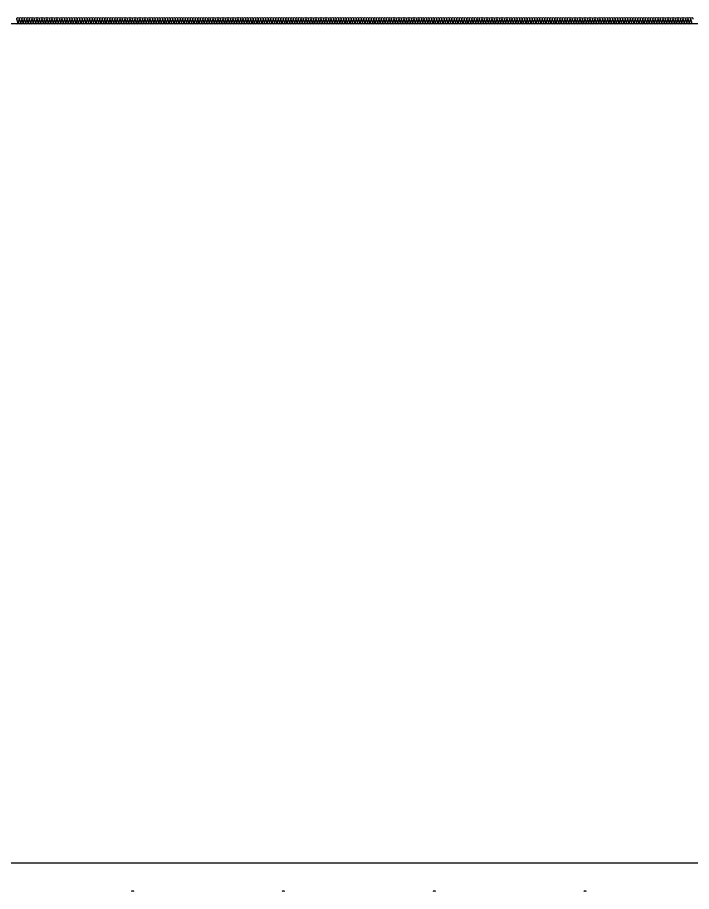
# Model space of a CAD drawing. Header units: millimetres. Extents: x 19868 to 801382, y -4805 to 85279.
# Drawn here: x 338263 to 343626, y 59952 to 66899 of the extents above; entities that cross this region are included whole.
import ezdxf

# ---------------------------------------------------------------- set-up
doc = ezdxf.new("R2010")
doc.units = ezdxf.units.MM
doc.header["$LTSCALE"] = 250
doc.linetypes.add('A2', pattern=[8, 2, -2, 2, -2])
for name, color, linetype in [('A-FIN', 6, 'Continuous'), ('C-1', 252, 'Continuous'), ('ISL', 251, 'Continuous')]:
    doc.layers.add(name, color=color, linetype=linetype)

msp = doc.modelspace()

# ---------------------------------------------------------------- linework, layer by layer
at = {"layer": 'A-FIN'}
msp.add_line((332488.2, 60178.9), (365288.2, 60178.9), dxfattribs=at)
at = {"layer": 'C-1', "linetype": 'A2'}
for p, q in [((339186.9, 59953.8), (339171.7, 59953.8)), ((340386.9, 59953.8), (340371.7, 59953.8)), ((341586.9, 59953.8), (341571.7, 59953.8)), ((342786.9, 59953.8), (342771.7, 59953.8))]:
    msp.add_line(p, q, dxfattribs=at)
for centre, start, end in [((339171.7, 59952.2), 90, 203.42869), ((339186.9, 59952.2), 336.57131, 90), ((340371.7, 59952.2), 90, 203.42869), ((340386.9, 59952.2), 336.57131, 90), ((341571.7, 59952.2), 90, 203.42869), ((341586.9, 59952.2), 336.57131, 90), ((342771.7, 59952.2), 90, 203.42869), ((342786.9, 59952.2), 336.57131, 90)]:
    msp.add_arc(centre, 1.62, start, end, dxfattribs=at)
at = {"layer": 'ISL'}
msp.add_lwpolyline([(365288.2, 60278.9), (365238.2, 60278.9), (365238.2, 65928.9), (364438.2, 65928.9), (364438.2, 66848.9), (349438.2, 66848.9), (349438.2, 65728.9), (348338.2, 65728.9), (348338.2, 66848.9), (333338.2, 66848.9), (333338.2, 65928.9), (332538.2, 65928.9), (332538.2, 60278.9), (332488.2, 60278.9)], dxfattribs=at)
msp.add_lwpolyline([(338258.2, 66848.9, 0.509267), (338267, 66861.1), (338259.4, 66886.8, -1.372593), (338277, 66886.8), (338269.4, 66861.1, 0.509267), (338278.2, 66848.9, 0.509267), (338287, 66861.1), (338279.4, 66886.8, -1.372593), (338297, 66886.8), (338289.4, 66861.1, 0.509267), (338298.2, 66848.9, 0.509267), (338307, 66861.1), (338299.4, 66886.8, -1.372593), (338317, 66886.8), (338309.4, 66861.1, 0.509267), (338318.2, 66848.9, 0.509267), (338327, 66861.1), (338319.4, 66886.8, -1.372593), (338337, 66886.8), (338329.4, 66861.1, 0.509267), (338338.2, 66848.9, 0.509267), (338347, 66861.1), (338339.4, 66886.8, -1.372593), (338357, 66886.8), (338349.4, 66861.1, 0.509267), (338358.2, 66848.9, 0.509267), (338367, 66861.1), (338359.4, 66886.8, -1.372593), (338377, 66886.8), (338369.4, 66861.1, 0.509267), (338378.2, 66848.9, 0.509267), (338387, 66861.1), (338379.4, 66886.8, -1.372593), (338397, 66886.8), (338389.4, 66861.1, 0.509267), (338398.2, 66848.9, 0.509267), (338407, 66861.1), (338399.4, 66886.8, -1.372593), (338417, 66886.8), (338409.4, 66861.1, 0.509267), (338418.2, 66848.9, 0.509267), (338427, 66861.1), (338419.4, 66886.8, -1.372593), (338437, 66886.8), (338429.4, 66861.1, 0.509267), (338438.2, 66848.9, 0.509267), (338447, 66861.1), (338439.4, 66886.8, -1.372593), (338457, 66886.8), (338449.4, 66861.1, 0.509267), (338458.2, 66848.9, 0.509267), (338467, 66861.1), (338459.4, 66886.8, -1.372593), (338477, 66886.8), (338469.4, 66861.1, 0.509267), (338478.2, 66848.9, 0.509267), (338487, 66861.1), (338479.4, 66886.8, -1.372593), (338497, 66886.8), (338489.4, 66861.1, 0.509267), (338498.2, 66848.9, 0.509267), (338507, 66861.1), (338499.4, 66886.8, -1.372593), (338517, 66886.8), (338509.4, 66861.1, 0.509267), (338518.2, 66848.9, 0.509267), (338527, 66861.1), (338519.4, 66886.8, -1.372593), (338537, 66886.8), (338529.4, 66861.1, 0.509267), (338538.2, 66848.9, 0.509267), (338547, 66861.1), (338539.4, 66886.8, -1.372593), (338557, 66886.8), (338549.4, 66861.1, 0.509267), (338558.2, 66848.9, 0.509267), (338567, 66861.1), (338559.4, 66886.8, -1.372593), (338577, 66886.8), (338569.4, 66861.1, 0.509267), (338578.2, 66848.9, 0.509267), (338587, 66861.1), (338579.4, 66886.8, -1.372593), (338597, 66886.8), (338589.4, 66861.1, 0.509267), (338598.2, 66848.9, 0.509267), (338607, 66861.1), (338599.4, 66886.8, -1.372593), (338617, 66886.8), (338609.4, 66861.1, 0.509267), (338618.2, 66848.9, 0.509267), (338627, 66861.1), (338619.4, 66886.8, -1.372593), (338637, 66886.8), (338629.4, 66861.1, 0.509267), (338638.2, 66848.9, 0.509267), (338647, 66861.1), (338639.4, 66886.8, -1.372593), (338657, 66886.8), (338649.4, 66861.1, 0.509267), (338658.2, 66848.9, 0.509267), (338667, 66861.1), (338659.4, 66886.8, -1.372593), (338677, 66886.8), (338669.4, 66861.1, 0.509267), (338678.2, 66848.9, 0.509267), (338687, 66861.1), (338679.4, 66886.8, -1.372593), (338697, 66886.8), (338689.4, 66861.1, 0.509267), (338698.2, 66848.9, 0.509267), (338707, 66861.1), (338699.4, 66886.8, -1.372593), (338717, 66886.8), (338709.4, 66861.1, 0.509267), (338718.2, 66848.9, 0.509267), (338727, 66861.1), (338719.4, 66886.8, -1.372593), (338737, 66886.8), (338729.4, 66861.1, 0.509267), (338738.2, 66848.9, 0.509267), (338747, 66861.1), (338739.4, 66886.8, -1.372593), (338757, 66886.8), (338749.4, 66861.1, 0.509267), (338758.2, 66848.9, 0.509267), (338767, 66861.1), (338759.4, 66886.8, -1.372593), (338777, 66886.8), (338769.4, 66861.1, 0.509267), (338778.2, 66848.9, 0.509267), (338787, 66861.1), (338779.4, 66886.8, -1.372593), (338797, 66886.8), (338789.4, 66861.1, 0.509267), (338798.2, 66848.9, 0.509267), (338807, 66861.1), (338799.4, 66886.8, -1.372593), (338817, 66886.8), (338809.4, 66861.1, 0.509267), (338818.2, 66848.9, 0.509267), (338827, 66861.1), (338819.4, 66886.8, -1.372593), (338837, 66886.8), (338829.4, 66861.1, 0.509267), (338838.2, 66848.9, 0.509267), (338847, 66861.1), (338839.4, 66886.8, -1.372593), (338857, 66886.8), (338849.4, 66861.1, 0.509267), (338858.2, 66848.9, 0.509267), (338867, 66861.1), (338859.4, 66886.8, -1.372593), (338877, 66886.8), (338869.4, 66861.1, 0.509267), (338878.2, 66848.9, 0.509267), (338887, 66861.1), (338879.4, 66886.8, -1.372593), (338897, 66886.8), (338889.4, 66861.1, 0.509267), (338898.2, 66848.9, 0.509267), (338907, 66861.1), (338899.4, 66886.8, -1.372593), (338917, 66886.8), (338909.4, 66861.1, 0.509267), (338918.2, 66848.9, 0.509267), (338927, 66861.1), (338919.4, 66886.8, -1.372593), (338937, 66886.8), (338929.4, 66861.1, 0.509267), (338938.2, 66848.9, 0.509267), (338947, 66861.1), (338939.4, 66886.8, -1.372593), (338957, 66886.8), (338949.4, 66861.1, 0.509267), (338958.2, 66848.9, 0.509267), (338967, 66861.1), (338959.4, 66886.8, -1.372593), (338977, 66886.8), (338969.4, 66861.1, 0.509267), (338978.2, 66848.9, 0.509267), (338987, 66861.1), (338979.4, 66886.8, -1.372593), (338997, 66886.8), (338989.4, 66861.1, 0.509267), (338998.2, 66848.9, 0.509267), (339007, 66861.1), (338999.4, 66886.8, -1.372593), (339017, 66886.8), (339009.4, 66861.1, 0.509267), (339018.2, 66848.9, 0.509267), (339027, 66861.1), (339019.4, 66886.8, -1.372593), (339037, 66886.8), (339029.4, 66861.1, 0.509267), (339038.2, 66848.9, 0.509267), (339047, 66861.1), (339039.4, 66886.8, -1.372593), (339057, 66886.8), (339049.4, 66861.1, 0.509267), (339058.2, 66848.9, 0.509267), (339067, 66861.1), (339059.4, 66886.8, -1.372593), (339077, 66886.8), (339069.4, 66861.1, 0.509267), (339078.2, 66848.9, 0.509267), (339087, 66861.1), (339079.4, 66886.8, -1.372593), (339097, 66886.8), (339089.4, 66861.1, 0.509267), (339098.2, 66848.9, 0.509267), (339107, 66861.1), (339099.4, 66886.8, -1.372593), (339117, 66886.8), (339109.4, 66861.1, 0.509267), (339118.2, 66848.9, 0.509267), (339127, 66861.1), (339119.4, 66886.8, -1.372593), (339137, 66886.8), (339129.4, 66861.1, 0.509267), (339138.2, 66848.9, 0.509267), (339147, 66861.1), (339139.4, 66886.8, -1.372593), (339157, 66886.8), (339149.4, 66861.1, 0.509267), (339158.2, 66848.9, 0.509267), (339167, 66861.1), (339159.4, 66886.8, -1.372593), (339177, 66886.8), (339169.4, 66861.1, 0.509267), (339178.2, 66848.9, 0.509267), (339187, 66861.1), (339179.4, 66886.8, -1.372593), (339197, 66886.8), (339189.4, 66861.1, 0.509267), (339198.2, 66848.9, 0.509267), (339207, 66861.1), (339199.4, 66886.8, -1.372593), (339217, 66886.8), (339209.4, 66861.1, 0.509267), (339218.2, 66848.9, 0.509267), (339227, 66861.1), (339219.4, 66886.8, -1.372593), (339237, 66886.8), (339229.4, 66861.1, 0.509267), (339238.2, 66848.9, 0.509267), (339247, 66861.1), (339239.4, 66886.8, -1.372593), (339257, 66886.8), (339249.4, 66861.1, 0.509267), (339258.2, 66848.9, 0.509267), (339267, 66861.1), (339259.4, 66886.8, -1.372593), (339277, 66886.8), (339269.4, 66861.1, 0.509267), (339278.2, 66848.9, 0.509267), (339287, 66861.1), (339279.4, 66886.8, -1.372593), (339297, 66886.8), (339289.4, 66861.1, 0.509267), (339298.2, 66848.9, 0.509267), (339307, 66861.1), (339299.4, 66886.8, -1.372593), (339317, 66886.8), (339309.4, 66861.1, 0.509267), (339318.2, 66848.9, 0.509267), (339327, 66861.1), (339319.4, 66886.8, -1.372593), (339337, 66886.8), (339329.4, 66861.1, 0.509267), (339338.2, 66848.9, 0.509267), (339347, 66861.1), (339339.4, 66886.8, -1.372593), (339357, 66886.8), (339349.4, 66861.1, 0.509267), (339358.2, 66848.9, 0.509267), (339367, 66861.1), (339359.4, 66886.8, -1.372593), (339377, 66886.8), (339369.4, 66861.1, 0.509267), (339378.2, 66848.9, 0.509267), (339387, 66861.1), (339379.4, 66886.8, -1.372593), (339397, 66886.8), (339389.4, 66861.1, 0.509267), (339398.2, 66848.9, 0.509267), (339407, 66861.1), (339399.4, 66886.8, -1.372593), (339417, 66886.8), (339409.4, 66861.1, 0.509267), (339418.2, 66848.9, 0.509267), (339427, 66861.1), (339419.4, 66886.8, -1.372593), (339437, 66886.8), (339429.4, 66861.1, 0.509267), (339438.2, 66848.9, 0.509267), (339447, 66861.1), (339439.4, 66886.8, -1.372593), (339457, 66886.8), (339449.4, 66861.1, 0.509267), (339458.2, 66848.9, 0.509267), (339467, 66861.1), (339459.4, 66886.8, -1.372593), (339477, 66886.8), (339469.4, 66861.1, 0.509267), (339478.2, 66848.9, 0.509267), (339487, 66861.1), (339479.4, 66886.8, -1.372593), (339497, 66886.8), (339489.4, 66861.1, 0.509267), (339498.2, 66848.9, 0.509267), (339507, 66861.1), (339499.4, 66886.8, -1.372593), (339517, 66886.8), (339509.4, 66861.1, 0.509267), (339518.2, 66848.9, 0.509267), (339527, 66861.1), (339519.4, 66886.8, -1.372593), (339537, 66886.8), (339529.4, 66861.1, 0.509267), (339538.2, 66848.9, 0.509267), (339547, 66861.1), (339539.4, 66886.8, -1.372593), (339557, 66886.8), (339549.4, 66861.1, 0.509267), (339558.2, 66848.9, 0.509267), (339567, 66861.1), (339559.4, 66886.8, -1.372593), (339577, 66886.8), (339569.4, 66861.1, 0.509267), (339578.2, 66848.9, 0.509267), (339587, 66861.1), (339579.4, 66886.8, -1.372593), (339597, 66886.8), (339589.4, 66861.1, 0.509267), (339598.2, 66848.9, 0.509267), (339607, 66861.1), (339599.4, 66886.8, -1.372593), (339617, 66886.8), (339609.4, 66861.1, 0.509267), (339618.2, 66848.9, 0.509267), (339627, 66861.1), (339619.4, 66886.8, -1.372593), (339637, 66886.8), (339629.4, 66861.1, 0.509267), (339638.2, 66848.9, 0.509267), (339647, 66861.1), (339639.4, 66886.8, -1.372593), (339657, 66886.8), (339649.4, 66861.1, 0.509267), (339658.2, 66848.9, 0.509267), (339667, 66861.1), (339659.4, 66886.8, -1.372593), (339677, 66886.8), (339669.4, 66861.1, 0.509267), (339678.2, 66848.9, 0.509267), (339687, 66861.1), (339679.4, 66886.8, -1.372593), (339697, 66886.8), (339689.4, 66861.1, 0.509267), (339698.2, 66848.9, 0.509267), (339707, 66861.1), (339699.4, 66886.8, -1.372593), (339717, 66886.8), (339709.4, 66861.1, 0.509267), (339718.2, 66848.9, 0.509267), (339727, 66861.1), (339719.4, 66886.8, -1.372593), (339737, 66886.8), (339729.4, 66861.1, 0.509267), (339738.2, 66848.9, 0.509267), (339747, 66861.1), (339739.4, 66886.8, -1.372593), (339757, 66886.8), (339749.4, 66861.1, 0.509267), (339758.2, 66848.9, 0.509267), (339767, 66861.1), (339759.4, 66886.8, -1.372593), (339777, 66886.8), (339769.4, 66861.1, 0.509267), (339778.2, 66848.9, 0.509267), (339787, 66861.1), (339779.4, 66886.8, -1.372593), (339797, 66886.8), (339789.4, 66861.1, 0.509267), (339798.2, 66848.9, 0.509267), (339807, 66861.1), (339799.4, 66886.8, -1.372593), (339817, 66886.8), (339809.4, 66861.1, 0.509267), (339818.2, 66848.9, 0.509267), (339827, 66861.1), (339819.4, 66886.8, -1.372593), (339837, 66886.8), (339829.4, 66861.1, 0.509267), (339838.2, 66848.9, 0.509267), (339847, 66861.1), (339839.4, 66886.8, -1.372593), (339857, 66886.8), (339849.4, 66861.1, 0.509267), (339858.2, 66848.9, 0.509267), (339867, 66861.1), (339859.4, 66886.8, -1.372593), (339877, 66886.8), (339869.4, 66861.1, 0.509267), (339878.2, 66848.9, 0.509267), (339887, 66861.1), (339879.4, 66886.8, -1.372593), (339897, 66886.8), (339889.4, 66861.1, 0.509267), (339898.2, 66848.9, 0.509267), (339907, 66861.1), (339899.4, 66886.8, -1.372593), (339917, 66886.8), (339909.4, 66861.1, 0.509267), (339918.2, 66848.9, 0.509267), (339927, 66861.1), (339919.4, 66886.8, -1.372593), (339937, 66886.8), (339929.4, 66861.1, 0.509267), (339938.2, 66848.9, 0.509267), (339947, 66861.1), (339939.4, 66886.8, -1.372593), (339957, 66886.8), (339949.4, 66861.1, 0.509267), (339958.2, 66848.9, 0.509267), (339967, 66861.1), (339959.4, 66886.8, -1.372593), (339977, 66886.8), (339969.4, 66861.1, 0.509267), (339978.2, 66848.9, 0.509267), (339987, 66861.1), (339979.4, 66886.8, -1.372593), (339997, 66886.8), (339989.4, 66861.1, 0.509267), (339998.2, 66848.9, 0.509267), (340007, 66861.1), (339999.4, 66886.8, -1.372593), (340017, 66886.8), (340009.4, 66861.1, 0.509267), (340018.2, 66848.9, 0.509267), (340027, 66861.1), (340019.4, 66886.8, -1.372593), (340037, 66886.8), (340029.4, 66861.1, 0.509267), (340038.2, 66848.9, 0.509267), (340047, 66861.1), (340039.4, 66886.8, -1.372593), (340057, 66886.8), (340049.4, 66861.1, 0.509267), (340058.2, 66848.9, 0.509267), (340067, 66861.1), (340059.4, 66886.8, -1.372593), (340077, 66886.8), (340069.4, 66861.1, 0.509267), (340078.2, 66848.9, 0.509267), (340087, 66861.1), (340079.4, 66886.8, -1.372593), (340097, 66886.8), (340089.4, 66861.1, 0.509267), (340098.2, 66848.9, 0.509267), (340107, 66861.1), (340099.4, 66886.8, -1.372593), (340117, 66886.8), (340109.4, 66861.1, 0.509267), (340118.2, 66848.9, 0.509267), (340127, 66861.1), (340119.4, 66886.8, -1.372593), (340137, 66886.8), (340129.4, 66861.1, 0.509267), (340138.2, 66848.9, 0.509267), (340147, 66861.1), (340139.4, 66886.8, -1.372593), (340157, 66886.8), (340149.4, 66861.1, 0.509267), (340158.2, 66848.9, 0.509267), (340167, 66861.1), (340159.4, 66886.8, -1.372593), (340177, 66886.8), (340169.4, 66861.1, 0.509267), (340178.2, 66848.9, 0.509267), (340187, 66861.1), (340179.4, 66886.8, -1.372593), (340197, 66886.8), (340189.4, 66861.1, 0.509267), (340198.2, 66848.9, 0.509267), (340207, 66861.1), (340199.4, 66886.8, -1.372593), (340217, 66886.8), (340209.4, 66861.1, 0.509267), (340218.2, 66848.9, 0.509267), (340227, 66861.1), (340219.4, 66886.8, -1.372593), (340237, 66886.8), (340229.4, 66861.1, 0.509267), (340238.2, 66848.9, 0.509267), (340247, 66861.1), (340239.4, 66886.8, -1.372593), (340257, 66886.8), (340249.4, 66861.1, 0.509267), (340258.2, 66848.9, 0.509267), (340267, 66861.1), (340259.4, 66886.8, -1.372593), (340277, 66886.8), (340269.4, 66861.1, 0.509267), (340278.2, 66848.9, 0.509267), (340287, 66861.1), (340279.4, 66886.8, -1.372593), (340297, 66886.8), (340289.4, 66861.1, 0.509267), (340298.2, 66848.9, 0.509267), (340307, 66861.1), (340299.4, 66886.8, -1.372593), (340317, 66886.8), (340309.4, 66861.1, 0.509267), (340318.2, 66848.9, 0.509267), (340327, 66861.1), (340319.4, 66886.8, -1.372593), (340337, 66886.8), (340329.4, 66861.1, 0.509267), (340338.2, 66848.9, 0.509267), (340347, 66861.1), (340339.4, 66886.8, -1.372593), (340357, 66886.8), (340349.4, 66861.1, 0.509267), (340358.2, 66848.9, 0.509267), (340367, 66861.1), (340359.4, 66886.8, -1.372593), (340377, 66886.8), (340369.4, 66861.1, 0.509267), (340378.2, 66848.9, 0.509267), (340387, 66861.1), (340379.4, 66886.8, -1.372593), (340397, 66886.8), (340389.4, 66861.1, 0.509267), (340398.2, 66848.9, 0.509267), (340407, 66861.1), (340399.4, 66886.8, -1.372593), (340417, 66886.8), (340409.4, 66861.1, 0.509267), (340418.2, 66848.9, 0.509267), (340427, 66861.1), (340419.4, 66886.8, -1.372593), (340437, 66886.8), (340429.4, 66861.1, 0.509267), (340438.2, 66848.9, 0.509267), (340447, 66861.1), (340439.4, 66886.8, -1.372593), (340457, 66886.8), (340449.4, 66861.1, 0.509267), (340458.2, 66848.9, 0.509267), (340467, 66861.1), (340459.4, 66886.8, -1.372593), (340477, 66886.8), (340469.4, 66861.1, 0.509267), (340478.2, 66848.9, 0.509267), (340487, 66861.1), (340479.4, 66886.8, -1.372593), (340497, 66886.8), (340489.4, 66861.1, 0.509267), (340498.2, 66848.9, 0.509267), (340507, 66861.1), (340499.4, 66886.8, -1.372593), (340517, 66886.8), (340509.4, 66861.1, 0.509267), (340518.2, 66848.9, 0.509267), (340527, 66861.1), (340519.4, 66886.8, -1.372593), (340537, 66886.8), (340529.4, 66861.1, 0.509267), (340538.2, 66848.9, 0.509267), (340547, 66861.1), (340539.4, 66886.8, -1.372593), (340557, 66886.8), (340549.4, 66861.1, 0.509267), (340558.2, 66848.9, 0.509267), (340567, 66861.1), (340559.4, 66886.8, -1.372593), (340577, 66886.8), (340569.4, 66861.1, 0.509267), (340578.2, 66848.9, 0.509267), (340587, 66861.1), (340579.4, 66886.8, -1.372593), (340597, 66886.8), (340589.4, 66861.1, 0.509267), (340598.2, 66848.9, 0.509267), (340607, 66861.1), (340599.4, 66886.8, -1.372593), (340617, 66886.8), (340609.4, 66861.1, 0.509267), (340618.2, 66848.9, 0.509267), (340627, 66861.1), (340619.4, 66886.8, -1.372593), (340637, 66886.8), (340629.4, 66861.1, 0.509267), (340638.2, 66848.9, 0.509267), (340647, 66861.1), (340639.4, 66886.8, -1.372593), (340657, 66886.8), (340649.4, 66861.1, 0.509267), (340658.2, 66848.9, 0.509267), (340667, 66861.1), (340659.4, 66886.8, -1.372593), (340677, 66886.8), (340669.4, 66861.1, 0.509267), (340678.2, 66848.9, 0.509267), (340687, 66861.1), (340679.4, 66886.8, -1.372593), (340697, 66886.8), (340689.4, 66861.1, 0.509267), (340698.2, 66848.9, 0.509267), (340707, 66861.1), (340699.4, 66886.8, -1.372593), (340717, 66886.8), (340709.4, 66861.1, 0.509267), (340718.2, 66848.9, 0.509267), (340727, 66861.1), (340719.4, 66886.8, -1.372593), (340737, 66886.8), (340729.4, 66861.1, 0.509267), (340738.2, 66848.9, 0.509267), (340747, 66861.1), (340739.4, 66886.8, -1.372593), (340757, 66886.8), (340749.4, 66861.1, 0.509267), (340758.2, 66848.9, 0.509267), (340767, 66861.1), (340759.4, 66886.8, -1.372593), (340777, 66886.8), (340769.4, 66861.1, 0.509267), (340778.2, 66848.9, 0.509267), (340787, 66861.1), (340779.4, 66886.8, -1.372593), (340797, 66886.8), (340789.4, 66861.1, 0.509267), (340798.2, 66848.9, 0.509267), (340807, 66861.1), (340799.4, 66886.8, -1.372593), (340817, 66886.8), (340809.4, 66861.1, 0.509267), (340818.2, 66848.9, 0.509267), (340827, 66861.1), (340819.4, 66886.8, -1.372593), (340837, 66886.8), (340829.4, 66861.1, 0.509267), (340838.2, 66848.9, 0.509267), (340847, 66861.1), (340839.4, 66886.8, -1.372593), (340857, 66886.8), (340849.4, 66861.1, 0.509267), (340858.2, 66848.9, 0.509267), (340867, 66861.1), (340859.4, 66886.8, -1.372593), (340877, 66886.8), (340869.4, 66861.1, 0.509267), (340878.2, 66848.9, 0.509267), (340887, 66861.1), (340879.4, 66886.8, -1.372593), (340897, 66886.8), (340889.4, 66861.1, 0.509267), (340898.2, 66848.9, 0.509267), (340907, 66861.1), (340899.4, 66886.8, -1.372593), (340917, 66886.8), (340909.4, 66861.1, 0.509267), (340918.2, 66848.9, 0.509267), (340927, 66861.1), (340919.4, 66886.8, -1.372593), (340937, 66886.8), (340929.4, 66861.1, 0.509267), (340938.2, 66848.9, 0.509267), (340947, 66861.1), (340939.4, 66886.8, -1.372593), (340957, 66886.8), (340949.4, 66861.1, 0.509267), (340958.2, 66848.9, 0.509267), (340967, 66861.1), (340959.4, 66886.8, -1.372593), (340977, 66886.8), (340969.4, 66861.1, 0.509267), (340978.2, 66848.9, 0.509267), (340987, 66861.1), (340979.4, 66886.8, -1.372593), (340997, 66886.8), (340989.4, 66861.1, 0.509267), (340998.2, 66848.9, 0.509267), (341007, 66861.1), (340999.4, 66886.8, -1.372593), (341017, 66886.8), (341009.4, 66861.1, 0.509267), (341018.2, 66848.9, 0.509267), (341027, 66861.1), (341019.4, 66886.8, -1.372593), (341037, 66886.8), (341029.4, 66861.1, 0.509267), (341038.2, 66848.9, 0.509267), (341047, 66861.1), (341039.4, 66886.8, -1.372593), (341057, 66886.8), (341049.4, 66861.1, 0.509267), (341058.2, 66848.9, 0.509267), (341067, 66861.1), (341059.4, 66886.8, -1.372593), (341077, 66886.8), (341069.4, 66861.1, 0.509267), (341078.2, 66848.9, 0.509267), (341087, 66861.1), (341079.4, 66886.8, -1.372593), (341097, 66886.8), (341089.4, 66861.1, 0.509267), (341098.2, 66848.9, 0.509267), (341107, 66861.1), (341099.4, 66886.8, -1.372593), (341117, 66886.8), (341109.4, 66861.1, 0.509267), (341118.2, 66848.9, 0.509267), (341127, 66861.1), (341119.4, 66886.8, -1.372593), (341137, 66886.8), (341129.4, 66861.1, 0.509267), (341138.2, 66848.9, 0.509267), (341147, 66861.1), (341139.4, 66886.8, -1.372593), (341157, 66886.8), (341149.4, 66861.1, 0.509267), (341158.2, 66848.9, 0.509267), (341167, 66861.1), (341159.4, 66886.8, -1.372593), (341177, 66886.8), (341169.4, 66861.1, 0.509267), (341178.2, 66848.9, 0.509267), (341187, 66861.1), (341179.4, 66886.8, -1.372593), (341197, 66886.8), (341189.4, 66861.1, 0.509267), (341198.2, 66848.9, 0.509267), (341207, 66861.1), (341199.4, 66886.8, -1.372593), (341217, 66886.8), (341209.4, 66861.1, 0.509267), (341218.2, 66848.9, 0.509267), (341227, 66861.1), (341219.4, 66886.8, -1.372593), (341237, 66886.8), (341229.4, 66861.1, 0.509267), (341238.2, 66848.9, 0.509267), (341247, 66861.1), (341239.4, 66886.8, -1.372593), (341257, 66886.8), (341249.4, 66861.1, 0.509267), (341258.2, 66848.9, 0.509267), (341267, 66861.1), (341259.4, 66886.8, -1.372593), (341277, 66886.8), (341269.4, 66861.1, 0.509267), (341278.2, 66848.9, 0.509267), (341287, 66861.1), (341279.4, 66886.8, -1.372593), (341297, 66886.8), (341289.4, 66861.1, 0.509267), (341298.2, 66848.9, 0.509267), (341307, 66861.1), (341299.4, 66886.8, -1.372593), (341317, 66886.8), (341309.4, 66861.1, 0.509267), (341318.2, 66848.9, 0.509267), (341327, 66861.1), (341319.4, 66886.8, -1.372593), (341337, 66886.8), (341329.4, 66861.1, 0.509267), (341338.2, 66848.9, 0.509267), (341347, 66861.1), (341339.4, 66886.8, -1.372593), (341357, 66886.8), (341349.4, 66861.1, 0.509267), (341358.2, 66848.9, 0.509267), (341367, 66861.1), (341359.4, 66886.8, -1.372593), (341377, 66886.8), (341369.4, 66861.1, 0.509267), (341378.2, 66848.9, 0.509267), (341387, 66861.1), (341379.4, 66886.8, -1.372593), (341397, 66886.8), (341389.4, 66861.1, 0.509267), (341398.2, 66848.9, 0.509267), (341407, 66861.1), (341399.4, 66886.8, -1.372593), (341417, 66886.8), (341409.4, 66861.1, 0.509267), (341418.2, 66848.9, 0.509267), (341427, 66861.1), (341419.4, 66886.8, -1.372593), (341437, 66886.8), (341429.4, 66861.1, 0.509267), (341438.2, 66848.9, 0.509267), (341447, 66861.1), (341439.4, 66886.8, -1.372593), (341457, 66886.8), (341449.4, 66861.1, 0.509267), (341458.2, 66848.9, 0.509267), (341467, 66861.1), (341459.4, 66886.8, -1.372593), (341477, 66886.8), (341469.4, 66861.1, 0.509267), (341478.2, 66848.9, 0.509267), (341487, 66861.1), (341479.4, 66886.8, -1.372593), (341497, 66886.8), (341489.4, 66861.1, 0.509267), (341498.2, 66848.9, 0.509267), (341507, 66861.1), (341499.4, 66886.8, -1.372593), (341517, 66886.8), (341509.4, 66861.1, 0.509267), (341518.2, 66848.9, 0.509267), (341527, 66861.1), (341519.4, 66886.8, -1.372593), (341537, 66886.8), (341529.4, 66861.1, 0.509267), (341538.2, 66848.9, 0.509267), (341547, 66861.1), (341539.4, 66886.8, -1.372593), (341557, 66886.8), (341549.4, 66861.1, 0.509267), (341558.2, 66848.9, 0.509267), (341567, 66861.1), (341559.4, 66886.8, -1.372593), (341577, 66886.8), (341569.4, 66861.1, 0.509267), (341578.2, 66848.9, 0.509267), (341587, 66861.1), (341579.4, 66886.8, -1.372593), (341597, 66886.8), (341589.4, 66861.1, 0.509267), (341598.2, 66848.9, 0.509267), (341607, 66861.1), (341599.4, 66886.8, -1.372593), (341617, 66886.8), (341609.4, 66861.1, 0.509267), (341618.2, 66848.9, 0.509267), (341627, 66861.1), (341619.4, 66886.8, -1.372593), (341637, 66886.8), (341629.4, 66861.1, 0.509267), (341638.2, 66848.9, 0.509267), (341647, 66861.1), (341639.4, 66886.8, -1.372593), (341657, 66886.8), (341649.4, 66861.1, 0.509267), (341658.2, 66848.9, 0.509267), (341667, 66861.1), (341659.4, 66886.8, -1.372593), (341677, 66886.8), (341669.4, 66861.1, 0.509267), (341678.2, 66848.9, 0.509267), (341687, 66861.1), (341679.4, 66886.8, -1.372593), (341697, 66886.8), (341689.4, 66861.1, 0.509267), (341698.2, 66848.9, 0.509267), (341707, 66861.1), (341699.4, 66886.8, -1.372593), (341717, 66886.8), (341709.4, 66861.1, 0.509267), (341718.2, 66848.9, 0.509267), (341727, 66861.1), (341719.4, 66886.8, -1.372593), (341737, 66886.8), (341729.4, 66861.1, 0.509267), (341738.2, 66848.9, 0.509267), (341747, 66861.1), (341739.4, 66886.8, -1.372593), (341757, 66886.8), (341749.4, 66861.1, 0.509267), (341758.2, 66848.9, 0.509267), (341767, 66861.1), (341759.4, 66886.8, -1.372593), (341777, 66886.8), (341769.4, 66861.1, 0.509267), (341778.2, 66848.9, 0.509267), (341787, 66861.1), (341779.4, 66886.8, -1.372593), (341797, 66886.8), (341789.4, 66861.1, 0.509267), (341798.2, 66848.9, 0.509267), (341807, 66861.1), (341799.4, 66886.8, -1.372593), (341817, 66886.8), (341809.4, 66861.1, 0.509267), (341818.2, 66848.9, 0.509267), (341827, 66861.1), (341819.4, 66886.8, -1.372593), (341837, 66886.8), (341829.4, 66861.1, 0.509267), (341838.2, 66848.9, 0.509267), (341847, 66861.1), (341839.4, 66886.8, -1.372593), (341857, 66886.8), (341849.4, 66861.1, 0.509267), (341858.2, 66848.9, 0.509267), (341867, 66861.1), (341859.4, 66886.8, -1.372593), (341877, 66886.8), (341869.4, 66861.1, 0.509267), (341878.2, 66848.9, 0.509267), (341887, 66861.1), (341879.4, 66886.8, -1.372593), (341897, 66886.8), (341889.4, 66861.1, 0.509267), (341898.2, 66848.9, 0.509267), (341907, 66861.1), (341899.4, 66886.8, -1.372593), (341917, 66886.8), (341909.4, 66861.1, 0.509267), (341918.2, 66848.9, 0.509267), (341927, 66861.1), (341919.4, 66886.8, -1.372593), (341937, 66886.8), (341929.4, 66861.1, 0.509267), (341938.2, 66848.9, 0.509267), (341947, 66861.1), (341939.4, 66886.8, -1.372593), (341957, 66886.8), (341949.4, 66861.1, 0.509267), (341958.2, 66848.9, 0.509267), (341967, 66861.1), (341959.4, 66886.8, -1.372593), (341977, 66886.8), (341969.4, 66861.1, 0.509267), (341978.2, 66848.9, 0.509267), (341987, 66861.1), (341979.4, 66886.8, -1.372593), (341997, 66886.8), (341989.4, 66861.1, 0.509267), (341998.2, 66848.9, 0.509267), (342007, 66861.1), (341999.4, 66886.8, -1.372593), (342017, 66886.8), (342009.4, 66861.1, 0.509267), (342018.2, 66848.9, 0.509267), (342027, 66861.1), (342019.4, 66886.8, -1.372593), (342037, 66886.8), (342029.4, 66861.1, 0.509267), (342038.2, 66848.9, 0.509267), (342047, 66861.1), (342039.4, 66886.8, -1.372593), (342057, 66886.8), (342049.4, 66861.1, 0.509267), (342058.2, 66848.9, 0.509267), (342067, 66861.1), (342059.4, 66886.8, -1.372593), (342077, 66886.8), (342069.4, 66861.1, 0.509267), (342078.2, 66848.9, 0.509267), (342087, 66861.1), (342079.4, 66886.8, -1.372593), (342097, 66886.8), (342089.4, 66861.1, 0.509267), (342098.2, 66848.9, 0.509267), (342107, 66861.1), (342099.4, 66886.8, -1.372593), (342117, 66886.8), (342109.4, 66861.1, 0.509267), (342118.2, 66848.9, 0.509267), (342127, 66861.1), (342119.4, 66886.8, -1.372593), (342137, 66886.8), (342129.4, 66861.1, 0.509267), (342138.2, 66848.9, 0.509267), (342147, 66861.1), (342139.4, 66886.8, -1.372593), (342157, 66886.8), (342149.4, 66861.1, 0.509267), (342158.2, 66848.9, 0.509267), (342167, 66861.1), (342159.4, 66886.8, -1.372593), (342177, 66886.8), (342169.4, 66861.1, 0.509267), (342178.2, 66848.9, 0.509267), (342187, 66861.1), (342179.4, 66886.8, -1.372593), (342197, 66886.8), (342189.4, 66861.1, 0.509267), (342198.2, 66848.9, 0.509267), (342207, 66861.1), (342199.4, 66886.8, -1.372593), (342217, 66886.8), (342209.4, 66861.1, 0.509267), (342218.2, 66848.9, 0.509267), (342227, 66861.1), (342219.4, 66886.8, -1.372593), (342237, 66886.8), (342229.4, 66861.1, 0.509267), (342238.2, 66848.9, 0.509267), (342247, 66861.1), (342239.4, 66886.8, -1.372593), (342257, 66886.8), (342249.4, 66861.1, 0.509267), (342258.2, 66848.9, 0.509267), (342267, 66861.1), (342259.4, 66886.8, -1.372593), (342277, 66886.8), (342269.4, 66861.1, 0.509267), (342278.2, 66848.9, 0.509267), (342287, 66861.1), (342279.4, 66886.8, -1.372593), (342297, 66886.8), (342289.4, 66861.1, 0.509267), (342298.2, 66848.9, 0.509267), (342307, 66861.1), (342299.4, 66886.8, -1.372593), (342317, 66886.8), (342309.4, 66861.1, 0.509267), (342318.2, 66848.9, 0.509267), (342327, 66861.1), (342319.4, 66886.8, -1.372593), (342337, 66886.8), (342329.4, 66861.1, 0.509267), (342338.2, 66848.9, 0.509267), (342347, 66861.1), (342339.4, 66886.8, -1.372593), (342357, 66886.8), (342349.4, 66861.1, 0.509267), (342358.2, 66848.9, 0.509267), (342367, 66861.1), (342359.4, 66886.8, -1.372593), (342377, 66886.8), (342369.4, 66861.1, 0.509267), (342378.2, 66848.9, 0.509267), (342387, 66861.1), (342379.4, 66886.8, -1.372593), (342397, 66886.8), (342389.4, 66861.1, 0.509267), (342398.2, 66848.9, 0.509267), (342407, 66861.1), (342399.4, 66886.8, -1.372593), (342417, 66886.8), (342409.4, 66861.1, 0.509267), (342418.2, 66848.9, 0.509267), (342427, 66861.1), (342419.4, 66886.8, -1.372593), (342437, 66886.8), (342429.4, 66861.1, 0.509267), (342438.2, 66848.9, 0.509267), (342447, 66861.1), (342439.4, 66886.8, -1.372593), (342457, 66886.8), (342449.4, 66861.1, 0.509267), (342458.2, 66848.9, 0.509267), (342467, 66861.1), (342459.4, 66886.8, -1.372593), (342477, 66886.8), (342469.4, 66861.1, 0.509267), (342478.2, 66848.9, 0.509267), (342487, 66861.1), (342479.4, 66886.8, -1.372593), (342497, 66886.8), (342489.4, 66861.1, 0.509267), (342498.2, 66848.9, 0.509267), (342507, 66861.1), (342499.4, 66886.8, -1.372593), (342517, 66886.8), (342509.4, 66861.1, 0.509267), (342518.2, 66848.9, 0.509267), (342527, 66861.1), (342519.4, 66886.8, -1.372593), (342537, 66886.8), (342529.4, 66861.1, 0.509267), (342538.2, 66848.9, 0.509267), (342547, 66861.1), (342539.4, 66886.8, -1.372593), (342557, 66886.8), (342549.4, 66861.1, 0.509267), (342558.2, 66848.9, 0.509267), (342567, 66861.1), (342559.4, 66886.8, -1.372593), (342577, 66886.8), (342569.4, 66861.1, 0.509267), (342578.2, 66848.9, 0.509267), (342587, 66861.1), (342579.4, 66886.8, -1.372593), (342597, 66886.8), (342589.4, 66861.1, 0.509267), (342598.2, 66848.9, 0.509267), (342607, 66861.1), (342599.4, 66886.8, -1.372593), (342617, 66886.8), (342609.4, 66861.1, 0.509267), (342618.2, 66848.9, 0.509267), (342627, 66861.1), (342619.4, 66886.8, -1.372593), (342637, 66886.8), (342629.4, 66861.1, 0.509267), (342638.2, 66848.9, 0.509267), (342647, 66861.1), (342639.4, 66886.8, -1.372593), (342657, 66886.8), (342649.4, 66861.1, 0.509267), (342658.2, 66848.9, 0.509267), (342667, 66861.1), (342659.4, 66886.8, -1.372593), (342677, 66886.8), (342669.4, 66861.1, 0.509267), (342678.2, 66848.9, 0.509267), (342687, 66861.1), (342679.4, 66886.8, -1.372593), (342697, 66886.8), (342689.4, 66861.1, 0.509267), (342698.2, 66848.9, 0.509267), (342707, 66861.1), (342699.4, 66886.8, -1.372593), (342717, 66886.8), (342709.4, 66861.1, 0.509267), (342718.2, 66848.9, 0.509267), (342727, 66861.1), (342719.4, 66886.8, -1.372593), (342737, 66886.8), (342729.4, 66861.1, 0.509267), (342738.2, 66848.9, 0.509267), (342747, 66861.1), (342739.4, 66886.8, -1.372593), (342757, 66886.8), (342749.4, 66861.1, 0.509267), (342758.2, 66848.9, 0.509267), (342767, 66861.1), (342759.4, 66886.8, -1.372593), (342777, 66886.8), (342769.4, 66861.1, 0.509267), (342778.2, 66848.9, 0.509267), (342787, 66861.1), (342779.4, 66886.8, -1.372593), (342797, 66886.8), (342789.4, 66861.1, 0.509267), (342798.2, 66848.9, 0.509267), (342807, 66861.1), (342799.4, 66886.8, -1.372593), (342817, 66886.8), (342809.4, 66861.1, 0.509267), (342818.2, 66848.9, 0.509267), (342827, 66861.1), (342819.4, 66886.8, -1.372593), (342837, 66886.8), (342829.4, 66861.1, 0.509267), (342838.2, 66848.9, 0.509267), (342847, 66861.1), (342839.4, 66886.8, -1.372593), (342857, 66886.8), (342849.4, 66861.1, 0.509267), (342858.2, 66848.9, 0.509267), (342867, 66861.1), (342859.4, 66886.8, -1.372593), (342877, 66886.8), (342869.4, 66861.1, 0.509267), (342878.2, 66848.9, 0.509267), (342887, 66861.1), (342879.4, 66886.8, -1.372593), (342897, 66886.8), (342889.4, 66861.1, 0.509267), (342898.2, 66848.9, 0.509267), (342907, 66861.1), (342899.4, 66886.8, -1.372593), (342917, 66886.8), (342909.4, 66861.1, 0.509267), (342918.2, 66848.9, 0.509267), (342927, 66861.1), (342919.4, 66886.8, -1.372593), (342937, 66886.8), (342929.4, 66861.1, 0.509267), (342938.2, 66848.9, 0.509267), (342947, 66861.1), (342939.4, 66886.8, -1.372593), (342957, 66886.8), (342949.4, 66861.1, 0.509267), (342958.2, 66848.9, 0.509267), (342967, 66861.1), (342959.4, 66886.8, -1.372593), (342977, 66886.8), (342969.4, 66861.1, 0.509267), (342978.2, 66848.9, 0.509267), (342987, 66861.1), (342979.4, 66886.8, -1.372593), (342997, 66886.8), (342989.4, 66861.1, 0.509267), (342998.2, 66848.9, 0.509267), (343007, 66861.1), (342999.4, 66886.8, -1.372593), (343017, 66886.8), (343009.4, 66861.1, 0.509267), (343018.2, 66848.9, 0.509267), (343027, 66861.1), (343019.4, 66886.8, -1.372593), (343037, 66886.8), (343029.4, 66861.1, 0.509267), (343038.2, 66848.9, 0.509267), (343047, 66861.1), (343039.4, 66886.8, -1.372593), (343057, 66886.8), (343049.4, 66861.1, 0.509267), (343058.2, 66848.9, 0.509267), (343067, 66861.1), (343059.4, 66886.8, -1.372593), (343077, 66886.8), (343069.4, 66861.1, 0.509267), (343078.2, 66848.9, 0.509267), (343087, 66861.1), (343079.4, 66886.8, -1.372593), (343097, 66886.8), (343089.4, 66861.1, 0.509267), (343098.2, 66848.9, 0.509267), (343107, 66861.1), (343099.4, 66886.8, -1.372593), (343117, 66886.8), (343109.4, 66861.1, 0.509267), (343118.2, 66848.9, 0.509267), (343127, 66861.1), (343119.4, 66886.8, -1.372593), (343137, 66886.8), (343129.4, 66861.1, 0.509267), (343138.2, 66848.9, 0.509267), (343147, 66861.1), (343139.4, 66886.8, -1.372593), (343157, 66886.8), (343149.4, 66861.1, 0.509267), (343158.2, 66848.9, 0.509267), (343167, 66861.1), (343159.4, 66886.8, -1.372593), (343177, 66886.8), (343169.4, 66861.1, 0.509267), (343178.2, 66848.9, 0.509267), (343187, 66861.1), (343179.4, 66886.8, -1.372593), (343197, 66886.8), (343189.4, 66861.1, 0.509267), (343198.2, 66848.9, 0.509267), (343207, 66861.1), (343199.4, 66886.8, -1.372593), (343217, 66886.8), (343209.4, 66861.1, 0.509267), (343218.2, 66848.9, 0.509267), (343227, 66861.1), (343219.4, 66886.8, -1.372593), (343237, 66886.8), (343229.4, 66861.1, 0.509267), (343238.2, 66848.9, 0.509267), (343247, 66861.1), (343239.4, 66886.8, -1.372593), (343257, 66886.8), (343249.4, 66861.1, 0.509267), (343258.2, 66848.9, 0.509267), (343267, 66861.1), (343259.4, 66886.8, -1.372593), (343277, 66886.8), (343269.4, 66861.1, 0.509267), (343278.2, 66848.9, 0.509267), (343287, 66861.1), (343279.4, 66886.8, -1.372593), (343297, 66886.8), (343289.4, 66861.1, 0.509267), (343298.2, 66848.9, 0.509267), (343307, 66861.1), (343299.4, 66886.8, -1.372593), (343317, 66886.8), (343309.4, 66861.1, 0.509267), (343318.2, 66848.9, 0.509267), (343327, 66861.1), (343319.4, 66886.8, -1.372593), (343337, 66886.8), (343329.4, 66861.1, 0.509267), (343338.2, 66848.9, 0.509267), (343347, 66861.1), (343339.4, 66886.8, -1.372593), (343357, 66886.8), (343349.4, 66861.1, 0.509267), (343358.2, 66848.9, 0.509267), (343367, 66861.1), (343359.4, 66886.8, -1.372593), (343377, 66886.8), (343369.4, 66861.1, 0.509267), (343378.2, 66848.9, 0.509267), (343387, 66861.1), (343379.4, 66886.8, -1.372593), (343397, 66886.8), (343389.4, 66861.1, 0.509267), (343398.2, 66848.9, 0.509267), (343407, 66861.1), (343399.4, 66886.8, -1.372593), (343417, 66886.8), (343409.4, 66861.1, 0.509267), (343418.2, 66848.9, 0.509267), (343427, 66861.1), (343419.4, 66886.8, -1.372593), (343437, 66886.8), (343429.4, 66861.1, 0.509267), (343438.2, 66848.9, 0.509267), (343447, 66861.1), (343439.4, 66886.8, -1.372593), (343457, 66886.8), (343449.4, 66861.1, 0.509267), (343458.2, 66848.9, 0.509267), (343467, 66861.1), (343459.4, 66886.8, -1.372593), (343477, 66886.8), (343469.4, 66861.1, 0.509267), (343478.2, 66848.9, 0.509267), (343487, 66861.1), (343479.4, 66886.8, -1.372593), (343497, 66886.8), (343489.4, 66861.1, 0.509267), (343498.2, 66848.9, 0.509267), (343507, 66861.1), (343499.4, 66886.8, -1.372593), (343517, 66886.8), (343509.4, 66861.1, 0.509267), (343518.2, 66848.9, 0.509267), (343527, 66861.1), (343519.4, 66886.8, -1.372593), (343537, 66886.8), (343529.4, 66861.1, 0.509267), (343538.2, 66848.9, 0.509267), (343547, 66861.1), (343539.4, 66886.8, -1.372593), (343557, 66886.8), (343549.4, 66861.1, 0.509267), (343558.2, 66848.9, 0.509267), (343567, 66861.1), (343559.4, 66886.8, -1.372593), (343577, 66886.8), (343569.4, 66861.1, 0.509267), (343578.2, 66848.9, 0.509267), (343587, 66861.1), (343579.4, 66886.8, -1.372593), (343597, 66886.8), (343589.4, 66861.1, 0.509267), (343598.2, 66848.9, 0.509267), (343607, 66861.1), (343599.4, 66886.8, -1.372593), (343617, 66886.8), (343609.4, 66861.1, 0.509267), (343618.2, 66848.9, 0.509267), (343627, 66861.1), (343619.4, 66886.8, -1.372593), (343637, 66886.8)], format="xyb", dxfattribs=at)

doc.saveas('drawing.dxf')
